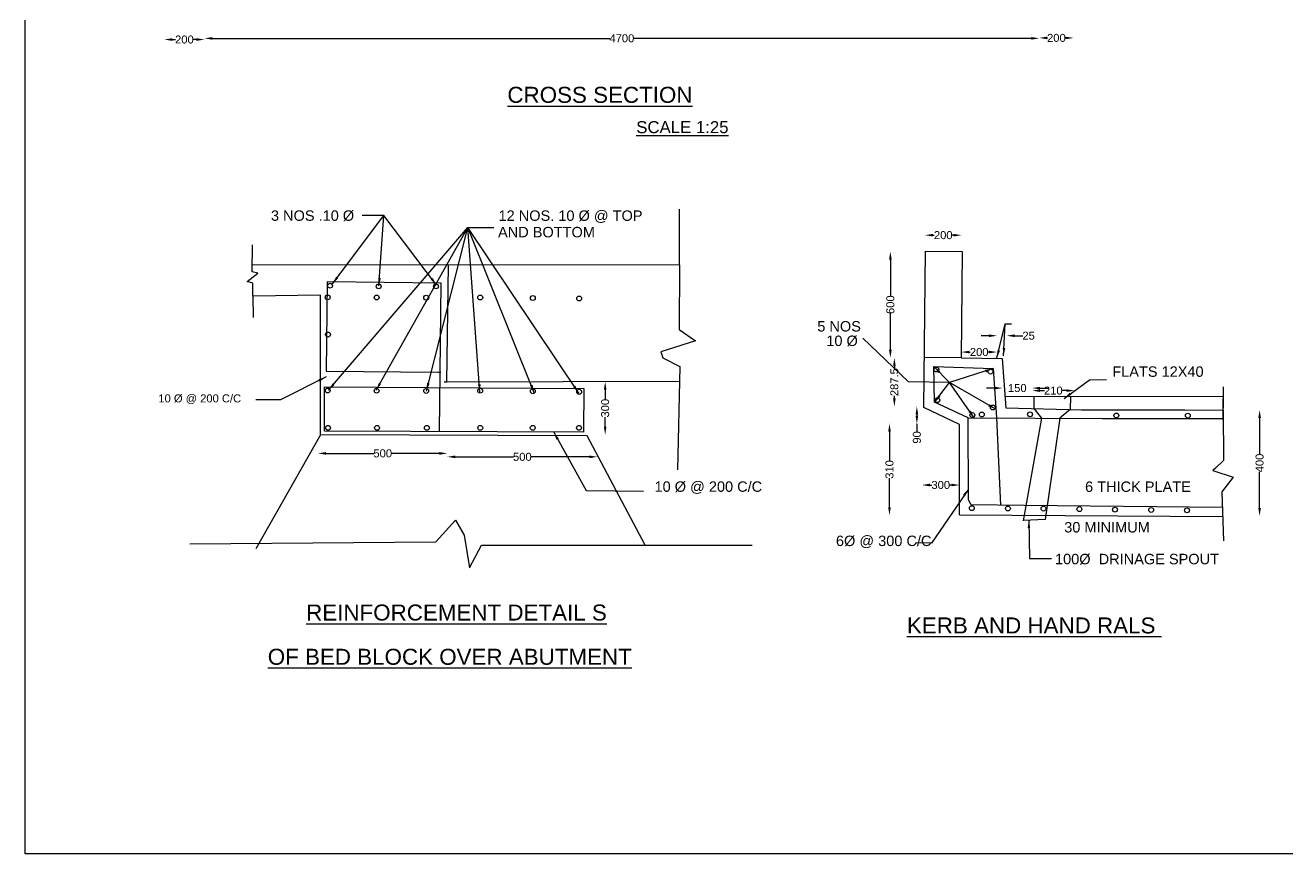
# Model space of a CAD drawing. Header units: millimetres. Extents: x 2542356 to 2558203, y 44351462 to 44362658.
# Drawn here: x 2542359 to 2550245, y 44351462 to 44356637 of the extents above; entities that cross this region are included whole.
import ezdxf

# ---------------------------------------------------------------- set-up
doc = ezdxf.new("R2010")
doc.units = ezdxf.units.MM
doc.header["$MEASUREMENT"] = 0
doc.layers.add('DIMENSION', color=7, linetype='Continuous')
doc.layers.add('TEXT', color=7, linetype='Continuous')
doc.styles.get("Standard").update_dxf_attribs({"font": 'arial.ttf', "height": 50})
doc.dimstyles.get("Standard").update_dxf_attribs({"dimtxt": 50, "dimasz": 50, "dimexe": 0.18, "dimexo": 0.0625, "dimgap": 0.09, "dimtad": 0, "dimdec": 0, "dimzin": 0, "dimdsep": 46, "dimtxsty": 'Standard', "dimcen": 0.09, "dimse1": 1, "dimse2": 1, "dimadec": 0, "dimazin": 0, "dimtfac": 1, "dimtdec": 0, "dimtofl": 0, "dimtmove": 0, "dimatfit": 3, "dimfxl": 1, "dimtolj": 1, "dimtzin": 0, "dimarcsym": 0})

# ---------------------------------------------------------------- blocks, each defined once
blk = doc.blocks.new('*D74')
at = {"layer": 'Defpoints', "color": 0, "transparency": 16777216}
for p in [(2543228, 44356545), (2543478.5, 44356548), (2543478.5, 44356538)]:
    blk.add_point(p, dxfattribs=at)
at = {"layer": 'TEXT', "color": 0, "lineweight": -2, "transparency": 16777216}
for p, q in [((2543278, 44356548), (2543297.6, 44356548)), ((2543428.5, 44356548), (2543408.9, 44356548))]:
    blk.add_line(p, q, dxfattribs=at)
at = {"layer": 'TEXT', "color": 0, "transparency": 16777216}
for points in [[(2543278, 44356556.3), (2543278, 44356539.7), (2543228, 44356548)], [(2543428.5, 44356556.3), (2543428.5, 44356539.7), (2543478.5, 44356548)]]:
    blk.add_solid(points, dxfattribs=at)
at = {"layer": 'TEXT', "color": 0, "transparency": 16777216, "insert": (2543353.2, 44356548), "char_height": 50, "attachment_point": 5}
blk.add_mtext('\\A1;200', dxfattribs=at)
blk = doc.blocks.new('*D75')
at = {"layer": 'Defpoints', "color": 0, "transparency": 16777216}
for p in [(2543478.5, 44356538), (2548693, 44356555.5), (2548693, 44356523)]:
    blk.add_point(p, dxfattribs=at)
at = {"layer": 'TEXT', "color": 0, "lineweight": -2, "transparency": 16777216}
for p, q in [((2543528.5, 44356555.5), (2546010.1, 44356555.5)), ((2548643, 44356555.5), (2546161.4, 44356555.5))]:
    blk.add_line(p, q, dxfattribs=at)
at = {"layer": 'TEXT', "color": 0, "transparency": 16777216}
for points in [[(2543528.5, 44356563.8), (2543528.5, 44356547.2), (2543478.5, 44356555.5)], [(2548643, 44356563.8), (2548643, 44356547.2), (2548693, 44356555.5)]]:
    blk.add_solid(points, dxfattribs=at)
at = {"layer": 'TEXT', "color": 0, "transparency": 16777216, "insert": (2546085.8, 44356555.5), "char_height": 50, "attachment_point": 5}
blk.add_mtext('\\A1;4700', dxfattribs=at)
blk = doc.blocks.new('*D76')
at = {"layer": 'Defpoints', "color": 0, "transparency": 16777216}
for p in [(2548693, 44356555.5), (2548907, 44356558), (2548907, 44356554)]:
    blk.add_point(p, dxfattribs=at)
at = {"layer": 'TEXT', "color": 0, "lineweight": -2, "transparency": 16777216}
for p, q in [((2548743, 44356558), (2548744.3, 44356558)), ((2548857, 44356558), (2548855.7, 44356558))]:
    blk.add_line(p, q, dxfattribs=at)
at = {"layer": 'TEXT', "color": 0, "transparency": 16777216}
for points in [[(2548743, 44356566.3), (2548743, 44356549.7), (2548693, 44356558)], [(2548857, 44356566.3), (2548857, 44356549.7), (2548907, 44356558)]]:
    blk.add_solid(points, dxfattribs=at)
at = {"layer": 'TEXT', "color": 0, "transparency": 16777216, "insert": (2548800, 44356558), "char_height": 50, "attachment_point": 5}
blk.add_mtext('\\A1;200', dxfattribs=at)
blk = doc.blocks.new('*D83')
at = {"layer": 'Defpoints', "color": 0, "transparency": 16777216}
for p in [(2548207.5, 44355326), (2547979, 44355318), (2548207.5, 44355307.5)]:
    blk.add_point(p, dxfattribs=at)
at = {"layer": 'TEXT', "color": 0, "lineweight": -2, "transparency": 16777216}
for p, q in [((2548029, 44355326), (2548037.6, 44355326)), ((2548157.5, 44355326), (2548148.9, 44355326))]:
    blk.add_line(p, q, dxfattribs=at)
at = {"layer": 'TEXT', "color": 0, "transparency": 16777216}
for points in [[(2548029, 44355334.3), (2548029, 44355317.7), (2547979, 44355326)], [(2548157.5, 44355334.3), (2548157.5, 44355317.7), (2548207.5, 44355326)]]:
    blk.add_solid(points, dxfattribs=at)
at = {"layer": 'TEXT', "color": 0, "transparency": 16777216, "insert": (2548093.2, 44355326), "char_height": 50, "attachment_point": 5}
blk.add_mtext('\\A1;200', dxfattribs=at)
blk = doc.blocks.new('*D84')
at = {"layer": 'Defpoints', "color": 0, "transparency": 16777216}
for p in [(2548206.3, 44354590), (2548429.5, 44354596), (2548429.5, 44354587.5)]:
    blk.add_point(p, dxfattribs=at)
at = {"layer": 'TEXT', "color": 0, "lineweight": -2, "transparency": 16777216}
for p, q in [((2548256.3, 44354596), (2548262.2, 44354596)), ((2548379.5, 44354596), (2548373.6, 44354596))]:
    blk.add_line(p, q, dxfattribs=at)
at = {"layer": 'TEXT', "color": 0, "transparency": 16777216}
for points in [[(2548256.3, 44354604.3), (2548256.3, 44354587.7), (2548206.3, 44354596)], [(2548379.5, 44354604.3), (2548379.5, 44354587.7), (2548429.5, 44354596)]]:
    blk.add_solid(points, dxfattribs=at)
at = {"layer": 'TEXT', "color": 0, "transparency": 16777216, "insert": (2548317.9, 44354596), "char_height": 50, "attachment_point": 5}
blk.add_mtext('\\A1;200', dxfattribs=at)
blk = doc.blocks.new('*D85')
at = {"layer": 'Defpoints', "color": 0, "transparency": 16777216}
for p in [(2548490, 44354698), (2548429.5, 44354596), (2548490, 44354591)]:
    blk.add_point(p, dxfattribs=at)
at = {"layer": 'TEXT', "color": 0, "lineweight": -2, "transparency": 16777216}
for p, q in [((2548379.5, 44354698), (2548329.5, 44354698)), ((2548540, 44354698), (2548590, 44354698))]:
    blk.add_line(p, q, dxfattribs=at)
at = {"layer": 'TEXT', "color": 0, "transparency": 16777216}
for points in [[(2548379.5, 44354706.3), (2548379.5, 44354689.7), (2548429.5, 44354698)], [(2548540, 44354706.3), (2548540, 44354689.7), (2548490, 44354698)]]:
    blk.add_solid(points, dxfattribs=at)
at = {"layer": 'TEXT', "color": 0, "transparency": 16777216, "insert": (2548626.5, 44354698), "char_height": 50, "attachment_point": 5}
blk.add_mtext('\\A1;25', dxfattribs=at)
blk = doc.blocks.new('*D86')
at = {"layer": 'Defpoints', "color": 0, "transparency": 16777216}
for p in [(2548463.5, 44354363.5), (2548648, 44354371), (2548648, 44354362.5)]:
    blk.add_point(p, dxfattribs=at)
at = {"layer": 'TEXT', "color": 0, "lineweight": -2, "transparency": 16777216}
for p, q in [((2548413.5, 44354371), (2548363.5, 44354371)), ((2548698, 44354371), (2548748, 44354371))]:
    blk.add_line(p, q, dxfattribs=at)
at = {"layer": 'TEXT', "color": 0, "transparency": 16777216}
for points in [[(2548413.5, 44354379.3), (2548413.5, 44354362.7), (2548463.5, 44354371)], [(2548698, 44354379.3), (2548698, 44354362.7), (2548648, 44354371)]]:
    blk.add_solid(points, dxfattribs=at)
at = {"layer": 'TEXT', "color": 0, "transparency": 16777216, "insert": (2548555.8, 44354371), "char_height": 50, "attachment_point": 5}
blk.add_mtext('\\A1;150', dxfattribs=at)
blk = doc.blocks.new('*D87')
at = {"layer": 'Defpoints', "color": 0, "transparency": 16777216}
for p in [(2548648, 44354362.5), (2548913.5, 44354356.5), (2548913.5, 44354355)]:
    blk.add_point(p, dxfattribs=at)
at = {"layer": 'TEXT', "color": 0, "lineweight": -2, "transparency": 16777216}
for p, q in [((2548698, 44354355), (2548725.1, 44354355)), ((2548863.5, 44354355), (2548836.4, 44354355))]:
    blk.add_line(p, q, dxfattribs=at)
at = {"layer": 'TEXT', "color": 0, "transparency": 16777216}
for points in [[(2548698, 44354363.3), (2548698, 44354346.7), (2548648, 44354355)], [(2548863.5, 44354363.3), (2548863.5, 44354346.7), (2548913.5, 44354355)]]:
    blk.add_solid(points, dxfattribs=at)
at = {"layer": 'TEXT', "color": 0, "transparency": 16777216, "insert": (2548780.8, 44354355), "char_height": 50, "attachment_point": 5}
blk.add_mtext('\\A1;210', dxfattribs=at)
blk = doc.blocks.new('*D88')
at = {"layer": 'Defpoints', "color": 0, "transparency": 16777216}
for p in [(2547763, 44355223.5), (2547795.5, 44355223.5), (2547790, 44354560)]:
    blk.add_point(p, dxfattribs=at)
at = {"layer": 'TEXT', "color": 0, "lineweight": -2, "transparency": 16777216}
for p, q in [((2547763, 44355173.5), (2547763, 44354947.1)), ((2547763, 44354610), (2547763, 44354836.4))]:
    blk.add_line(p, q, dxfattribs=at)
at = {"layer": 'TEXT', "color": 0, "transparency": 16777216}
for points in [[(2547754.7, 44355173.5), (2547771.3, 44355173.5), (2547763, 44355223.5)], [(2547754.7, 44354610), (2547771.3, 44354610), (2547763, 44354560)]]:
    blk.add_solid(points, dxfattribs=at)
at = {"layer": 'TEXT', "color": 0, "transparency": 16777216, "insert": (2547763, 44354891.8), "char_height": 50, "attachment_point": 5, "rotation": 90}
blk.add_mtext('\\A1;600', dxfattribs=at)
blk = doc.blocks.new('*D89')
at = {"layer": 'Defpoints', "color": 0, "transparency": 16777216}
for p in [(2547763, 44354560), (2547778, 44354256), (2547788, 44354256)]:
    blk.add_point(p, dxfattribs=at)
at = {"layer": 'TEXT', "color": 0, "lineweight": -2, "transparency": 16777216}
for p, q in [((2547788, 44354510), (2547788, 44354493.1)), ((2547788, 44354306), (2547788, 44354322.9))]:
    blk.add_line(p, q, dxfattribs=at)
at = {"layer": 'TEXT', "color": 0, "transparency": 16777216}
for points in [[(2547779.7, 44354510), (2547796.3, 44354510), (2547788, 44354560)], [(2547779.7, 44354306), (2547796.3, 44354306), (2547788, 44354256)]]:
    blk.add_solid(points, dxfattribs=at)
at = {"layer": 'TEXT', "color": 0, "transparency": 16777216, "insert": (2547788, 44354408), "char_height": 50, "attachment_point": 5, "rotation": 90}
blk.add_mtext('\\A1;287.5', dxfattribs=at)
blk = doc.blocks.new('*D90')
at = {"layer": 'Defpoints', "color": 0, "transparency": 16777216}
for p in [(2547788, 44354256), (2547779, 44354148.5), (2547928.5, 44354148.5)]:
    blk.add_point(p, dxfattribs=at)
at = {"layer": 'TEXT', "color": 0, "lineweight": -2, "transparency": 16777216}
for p, q in [((2547928.5, 44354206), (2547928.5, 44354198.5)), ((2547928.5, 44354148.5), (2547928.5, 44354098.5))]:
    blk.add_line(p, q, dxfattribs=at)
at = {"layer": 'TEXT', "color": 0, "transparency": 16777216}
for points in [[(2547920.2, 44354206), (2547936.8, 44354206), (2547928.5, 44354256)], [(2547920.2, 44354198.5), (2547936.8, 44354198.5), (2547928.5, 44354148.5)]]:
    blk.add_solid(points, dxfattribs=at)
at = {"layer": 'TEXT', "color": 0, "transparency": 16777216, "insert": (2547928.5, 44354062.7), "char_height": 50, "attachment_point": 5, "rotation": 90}
blk.add_mtext('\\A1;90', dxfattribs=at)
blk = doc.blocks.new('*D91')
at = {"layer": 'Defpoints', "color": 0, "transparency": 16777216}
for p in [(2547779, 44354148.5), (2547757.5, 44353577), (2547782, 44353577)]:
    blk.add_point(p, dxfattribs=at)
at = {"layer": 'TEXT', "color": 0, "lineweight": -2, "transparency": 16777216}
for p, q in [((2547757.5, 44354098.5), (2547757.5, 44353918)), ((2547757.5, 44353627), (2547757.5, 44353807.5))]:
    blk.add_line(p, q, dxfattribs=at)
at = {"layer": 'TEXT', "color": 0, "transparency": 16777216}
for points in [[(2547749.2, 44354098.5), (2547765.8, 44354098.5), (2547757.5, 44354148.5)], [(2547749.2, 44353627), (2547765.8, 44353627), (2547757.5, 44353577)]]:
    blk.add_solid(points, dxfattribs=at)
at = {"layer": 'TEXT', "color": 0, "transparency": 16777216, "insert": (2547757.5, 44353862.8), "char_height": 50, "attachment_point": 5, "rotation": 90}
blk.add_mtext('\\A1;310', dxfattribs=at)
blk = doc.blocks.new('*D92')
at = {"layer": 'Defpoints', "color": 0, "transparency": 16777216}
for p in [(2547960, 44353764.5), (2548195.5, 44353779), (2548195.5, 44353765.5)]:
    blk.add_point(p, dxfattribs=at)
at = {"layer": 'TEXT', "color": 0, "lineweight": -2, "transparency": 16777216}
for p, q in [((2548010, 44353765.5), (2548022.5, 44353765.5)), ((2548145.5, 44353765.5), (2548133, 44353765.5))]:
    blk.add_line(p, q, dxfattribs=at)
at = {"layer": 'TEXT', "color": 0, "transparency": 16777216}
for points in [[(2548010, 44353773.8), (2548010, 44353757.2), (2547960, 44353765.5)], [(2548145.5, 44353773.8), (2548145.5, 44353757.2), (2548195.5, 44353765.5)]]:
    blk.add_solid(points, dxfattribs=at)
at = {"layer": 'TEXT', "color": 0, "transparency": 16777216, "insert": (2548077.8, 44353765.5), "char_height": 50, "attachment_point": 5}
blk.add_mtext('\\A1;300', dxfattribs=at)
blk = doc.blocks.new('*D93')
at = {"layer": 'Defpoints', "color": 0, "transparency": 16777216}
for p in [(2550069.5, 44354235), (2550078, 44354235), (2550077, 44353571.5)]:
    blk.add_point(p, dxfattribs=at)
at = {"layer": 'TEXT', "color": 0, "lineweight": -2, "transparency": 16777216}
for p, q in [((2550069.5, 44354185), (2550069.5, 44353959.5)), ((2550069.5, 44353621.5), (2550069.5, 44353847))]:
    blk.add_line(p, q, dxfattribs=at)
at = {"layer": 'TEXT', "color": 0, "transparency": 16777216}
for points in [[(2550061.2, 44354185), (2550077.8, 44354185), (2550069.5, 44354235)], [(2550061.2, 44353621.5), (2550077.8, 44353621.5), (2550069.5, 44353571.5)]]:
    blk.add_solid(points, dxfattribs=at)
at = {"layer": 'TEXT', "color": 0, "transparency": 16777216, "insert": (2550069.5, 44353903.2), "char_height": 50, "attachment_point": 5, "rotation": 90}
blk.add_mtext('\\A1;400', dxfattribs=at)
blk = doc.blocks.new('*D94')
at = {"layer": 'Defpoints', "color": 0, "transparency": 16777216}
for p in [(2544996, 44353951), (2544996, 44353941.5), (2545932.1, 44353951.6)]:
    blk.add_point(p, dxfattribs=at)
at = {"layer": 'TEXT', "color": 0, "lineweight": -2, "transparency": 16777216}
for p, q in [((2545046, 44353941.5), (2545408.8, 44353941.5)), ((2545882.1, 44353941.5), (2545519.3, 44353941.5))]:
    blk.add_line(p, q, dxfattribs=at)
at = {"layer": 'TEXT', "color": 0, "transparency": 16777216}
for points in [[(2545046, 44353949.8), (2545046, 44353933.2), (2544996, 44353941.5)], [(2545882.1, 44353949.8), (2545882.1, 44353933.2), (2545932.1, 44353941.5)]]:
    blk.add_solid(points, dxfattribs=at)
at = {"layer": 'TEXT', "color": 0, "transparency": 16777216, "insert": (2545464.1, 44353941.5), "char_height": 50, "attachment_point": 5}
blk.add_mtext('\\A1;500', dxfattribs=at)
blk = doc.blocks.new('*D95')
at = {"layer": 'Defpoints', "color": 0, "transparency": 16777216}
for p in [(2544188, 44353963), (2544188, 44353950), (2544996, 44353941.5)]:
    blk.add_point(p, dxfattribs=at)
at = {"layer": 'TEXT', "color": 0, "lineweight": -2, "transparency": 16777216}
for p, q in [((2544238, 44353963), (2544536.8, 44353963)), ((2544946, 44353963), (2544647.2, 44353963))]:
    blk.add_line(p, q, dxfattribs=at)
at = {"layer": 'TEXT', "color": 0, "transparency": 16777216}
for points in [[(2544238, 44353971.3), (2544238, 44353954.7), (2544188, 44353963)], [(2544946, 44353971.3), (2544946, 44353954.7), (2544996, 44353963)]]:
    blk.add_solid(points, dxfattribs=at)
at = {"layer": 'TEXT', "color": 0, "transparency": 16777216, "insert": (2544592, 44353963), "char_height": 50, "attachment_point": 5}
blk.add_mtext('\\A1;500', dxfattribs=at)
blk = doc.blocks.new('*D96')
at = {"layer": 'Defpoints', "color": 0, "transparency": 16777216}
for p in [(2545981.5, 44354410.3), (2545992.4, 44354410.3), (2545993.5, 44354080.5)]:
    blk.add_point(p, dxfattribs=at)
at = {"layer": 'TEXT', "color": 0, "lineweight": -2, "transparency": 16777216}
for p, q in [((2545981.5, 44354360.3), (2545981.5, 44354300.6)), ((2545981.5, 44354130.5), (2545981.5, 44354190.2))]:
    blk.add_line(p, q, dxfattribs=at)
at = {"layer": 'TEXT', "color": 0, "transparency": 16777216}
for points in [[(2545973.2, 44354360.3), (2545989.8, 44354360.3), (2545981.5, 44354410.3)], [(2545973.2, 44354130.5), (2545989.8, 44354130.5), (2545981.5, 44354080.5)]]:
    blk.add_solid(points, dxfattribs=at)
at = {"layer": 'TEXT', "color": 0, "transparency": 16777216, "insert": (2545981.5, 44354245.4), "char_height": 50, "attachment_point": 5, "rotation": 90}
blk.add_mtext('\\A1;300', dxfattribs=at)

msp = doc.modelspace()

# ---------------------------------------------------------------- linework, layer by layer
at = {"layer": 'DIMENSION', "color": 0}
msp.add_lwpolyline([(2558203.5, 44351462.4), (2542359, 44351462.4), (2542359, 44362657.5), (2558203.5, 44362657.5)], close=True, dxfattribs=at)
at = {"layer": 'DIMENSION'}
msp.add_lwpolyline([(2547876, 44354409.5), (2547590.5, 44354683.1)], dxfattribs=at)
at = {"layer": 'TEXT', "color": 0}
for points in [[(2546445.5, 44355141.5), (2546445.6, 44355489.5)], [(2543781, 44354945.5), (2543779.8, 44355027), (2543745, 44355037.5), (2543812, 44355088.5), (2543775.5, 44355097), (2543777.5, 44355266)], [(2548195.5, 44353580), (2548195.5, 44354142.5), (2547972, 44354249.5), (2547981.5, 44355225.5), (2548212.5, 44355223.3), (2548206, 44354559), (2547975, 44354561.3)], [(2543776, 44355142), (2546445.5, 44355141.5)], [(2546445.7, 44354411.8), (2544992, 44354407), (2545002, 44355141.8)], [(2546445.5, 44355141.5), (2546444.5, 44354737), (2546546.5, 44354665.5), (2546329.5, 44354597.5), (2546341.4, 44354559.6), (2546448, 44354506), (2546432.5, 44353860.5)], [(2544946.5, 44354099.2), (2544957, 44355026.5), (2544244, 44355034.6), (2544237.7, 44354477.5), (2544936.9, 44354469.6)], [(2544204, 44354078), (2544204, 44354951.5), (2543781, 44354945.5), (2543782.9, 44354812.5)], [(2548206, 44354559), (2548461.5, 44354556.5), (2548483.5, 44354248.5), (2548956.5, 44354235), (2549602, 44354235), (2549842, 44354232), (2549843.8, 44354378.5)], [(2544936.9, 44354469.6), (2544954, 44354469.4)], [(2548249, 44354185.5), (2548039.5, 44354282), (2548034, 44354506.5), (2548405, 44354492.5), (2548425.9, 44354184.8), (2548451.4, 44353639.7)], [(2544992, 44354407), (2544976, 44354406.9)], [(2544229.5, 44354378), (2545847.5, 44354368.5), (2545845.9, 44354095), (2544227.5, 44354102.5), (2544229.1, 44354378)], [(2549842.3, 44354172.5), (2549843.1, 44354317.1), (2548478.6, 44354317.6)], [(2548594.5, 44353542.5), (2548709.5, 44354183.6), (2548660.6, 44354243.4), (2548660.7, 44354317.6)], [(2548887.5, 44354317.5), (2548885.2, 44354237), (2548822, 44354183.1), (2548729.5, 44353551), (2548594.9, 44353544.8)], [(2549842, 44354232), (2549843.5, 44353919), (2549793, 44353870), (2549777.8, 44353855.3), (2549904, 44353815.5), (2549834, 44353722), (2549843.5, 44353416)], [(2549837, 44353624.1), (2548599, 44353638), (2548268.1, 44353641.7), (2548251, 44353673.5), (2548249, 44354185.5), (2549089, 44354182), (2549842.2, 44354181)], [(2546231.5, 44353389.5), (2545868, 44354072), (2544204, 44354078), (2543800, 44353367.5)], [(2543388, 44353399), (2544923.5, 44353411.5), (2545047, 44353546), (2545100.5, 44353452), (2545135, 44353248.5), (2545210, 44353389.5), (2546899, 44353389.5)], [(2548195.5, 44353580), (2549838.8, 44353569)]]:
    msp.add_lwpolyline(points, dxfattribs=at)
for centre in [(2544262.9, 44355010.2), (2544566.8, 44355006.3), (2544924.5, 44355006.3), (2544248.3, 44354938.1), (2544554, 44354936.8), (2544863.8, 44354935.5), (2545201.1, 44354936.8), (2545529.7, 44354933.6), (2545819.3, 44354930.4), (2544250.1, 44354705.2), (2548050.2, 44354487.1), (2548388.4, 44354473.9), (2544248.2, 44354355.7), (2544553.8, 44354354.4), (2544863.6, 44354353.1), (2545201, 44354354.4), (2545529.6, 44354351.3), (2545819.1, 44354348), (2548056.5, 44354295.8), (2548403.5, 44354249.8), (2548635.7, 44354206.9), (2548275.5, 44354202.5), (2548334.1, 44354205.6), (2549174.7, 44354200.1), (2549621.2, 44354199.2), (2544250, 44354122.9), (2544556.6, 44354122.9), (2544867.3, 44354122.9), (2545201.2, 44354122.9), (2545529, 44354122.9), (2545818.3, 44354122.9), (2548272, 44353621.3), (2548497.3, 44353619.1), (2548719.3, 44353618.2), (2548943.8, 44353615.1), (2549166.3, 44353611.6), (2549392.5, 44353609.9), (2549615.8, 44353607.7)]:
    msp.add_circle(centre, 15.2, dxfattribs=at)

# ---------------------------------------------------------------- texts
for s, height, p in [('%%UCROSS SECTION', 100, (2545370.6, 44356152.7)), ('%%USCALE 1:25', 75, (2546175.6, 44355963.3)), ('3 NOS .10 Ø ', 65, (2543893.7, 44355415.8)), ('12 NOS. 10 Ø @ TOP', 65, (2545315.5, 44355415.6)), ('AND BOTTOM', 65, (2545312.2, 44355312.7)), ('5 NOS ', 65, (2547306.5, 44354724.3)), ('10 Ø', 65, (2547362.8, 44354633.8)), ('FLATS 12X40', 65, (2549149.4, 44354441.5)), ('10 Ø @ 200 C/C', 50, (2543190.4, 44354281.6)), ('10 Ø @ 200 C/C', 65, (2546289.8, 44353723.1)), ('6 THICK PLATE', 65, (2548979.2, 44353722.6)), ('30 MINIMUM', 65, (2548849, 44353469.1)), ('6Ø @ 300 C/C', 65, (2547423, 44353384.3)), ('100Ø  DRINAGE SPOUT', 65, (2548791.6, 44353270.7)), ('%%UREINFORCEMENT DETAIL S', 100, (2544113.6, 44352919.1)), ('%%UKERB AND HAND RALS ', 100, (2547866.4, 44352838.4)), ('%%UOF BED BLOCK OVER ABUTMENT', 100, (2543873.8, 44352642.7))]:
    msp.add_text(s, height=height, dxfattribs=at).set_placement(p)

# ---------------------------------------------------------------- dimensions: what is measured, and where the dimension line sits
for base, p1, p2, text, picture, middle in [((2548693, 44356555.5), (2543478.5, 44356538), (2548693, 44356523), '4700', '*D75', (2546085.8, 44356555.5)), ((2548907, 44356558), (2548693, 44356555.5), (2548907, 44356554), '200', '*D76', (2548800, 44356558)), ((2543478.5, 44356548), (2543228, 44356545), (2543478.5, 44356538), '200', '*D74', (2543353.2, 44356548)), ((2548207.5, 44355326), (2547979, 44355318), (2548207.5, 44355307.5), '200', '*D83', (2548093.2, 44355326)), ((2548490, 44354698), (2548429.5, 44354596), (2548490, 44354591), '25', '*D85', (2548626.5, 44354698)), ((2548429.5, 44354596), (2548206.3, 44354590), (2548429.5, 44354587.5), '200', '*D84', (2548317.9, 44354596)), ((2548648, 44354371), (2548463.5, 44354363.5), (2548648, 44354362.5), '150', '*D86', (2548555.8, 44354371)), ((2548913.5, 44354355), (2548648, 44354362.5), (2548913.5, 44354356.5), '210', '*D87', (2548780.8, 44354355)), ((2544188, 44353963), (2544996, 44353941.5), (2544188, 44353950), '500', '*D95', (2544592, 44353963)), ((2544996, 44353941.5), (2545932.1, 44353951.6), (2544996, 44353951), '500', '*D94', (2545464.1, 44353941.5)), ((2548195.5, 44353765.5), (2547960, 44353764.5), (2548195.5, 44353779), '300', '*D92', (2548077.8, 44353765.5))]:
    dim = msp.add_linear_dim(base=base, p1=p1, p2=p2, text=text, dimstyle='Standard', dxfattribs=at)
    dim.commit()
    dim.dimension.update_dxf_attribs({"geometry": picture, "text_midpoint": middle})
for base, p1, p2, text, picture, middle in [((2547763, 44355223.5), (2547790, 44354560), (2547795.5, 44355223.5), '600', '*D88', (2547763, 44354891.8)), ((2547788, 44354256), (2547763, 44354560), (2547778, 44354256), '287.5', '*D89', (2547788, 44354408)), ((2545981.5, 44354410.3), (2545993.5, 44354080.5), (2545992.4, 44354410.3), '300', '*D96', (2545981.5, 44354245.4)), ((2547928.5, 44354148.5), (2547788, 44354256), (2547779, 44354148.5), '90', '*D90', (2547928.5, 44354062.7)), ((2550069.5, 44354235), (2550077, 44353571.5), (2550078, 44354235), '400', '*D93', (2550069.5, 44353903.2)), ((2547757.5, 44353577), (2547779, 44354148.5), (2547782, 44353577), '310', '*D91', (2547757.5, 44353862.8))]:
    dim = msp.add_linear_dim(base=base, p1=p1, p2=p2, angle=90, text=text, dimstyle='Standard', dxfattribs=at)
    dim.commit()
    dim.dimension.update_dxf_attribs({"geometry": picture, "text_midpoint": middle})

# ---------------------------------------------------------------- leaders
for points in [[(2544277.5, 44355021.5), (2544599, 44355448), (2544463, 44355449)], [(2544568.5, 44355010), (2544599, 44355448)], [(2544928.5, 44355013), (2544599, 44355448)], [(2544253, 44354357.5), (2545123.5, 44355374), (2545287, 44355373)], [(2544551, 44354357.5), (2545123.5, 44355374)], [(2544864.5, 44354352.5), (2545123.5, 44355374)], [(2545816, 44354340), (2545123.5, 44355374)], [(2545539, 44354342), (2545123.5, 44355374)], [(2545199, 44354345), (2545123.5, 44355374)], [(2548427.9, 44354556.9), (2548479.5, 44354771.5), (2548519, 44354772.5)], [(2548470.5, 44354572), (2548479.5, 44354771.5)], [(2548034, 44354506.5), (2548132.5, 44354406)], [(2548405, 44354492.5), (2548132.5, 44354406)], [(2544238.6, 44354440.7), (2543954.2, 44354296.7), (2543800.3, 44354296.7)], [(2548422.3, 44354238.5), (2548132.5, 44354406), (2547876, 44354409.5)], [(2548039.5, 44354282), (2548132.5, 44354406)], [(2548287, 44354185.3), (2548132.5, 44354406)], [(2548848, 44354306), (2549007, 44354423.5), (2549113, 44354425.5)], [(2545660, 44354095.9), (2545863.5, 44353732), (2546221.5, 44353727.5)], [(2548250.7, 44353740.5), (2548019, 44353401.5), (2547921, 44353403.5)], [(2548627.5, 44353546.3), (2548633, 44353306.5), (2548769.5, 44353306.5)]]:
    msp.add_leader(points, dimstyle='Standard', override={"dimgap": 0.09, "dimtad": 0}, dxfattribs=at)

doc.saveas('drawing.dxf')
